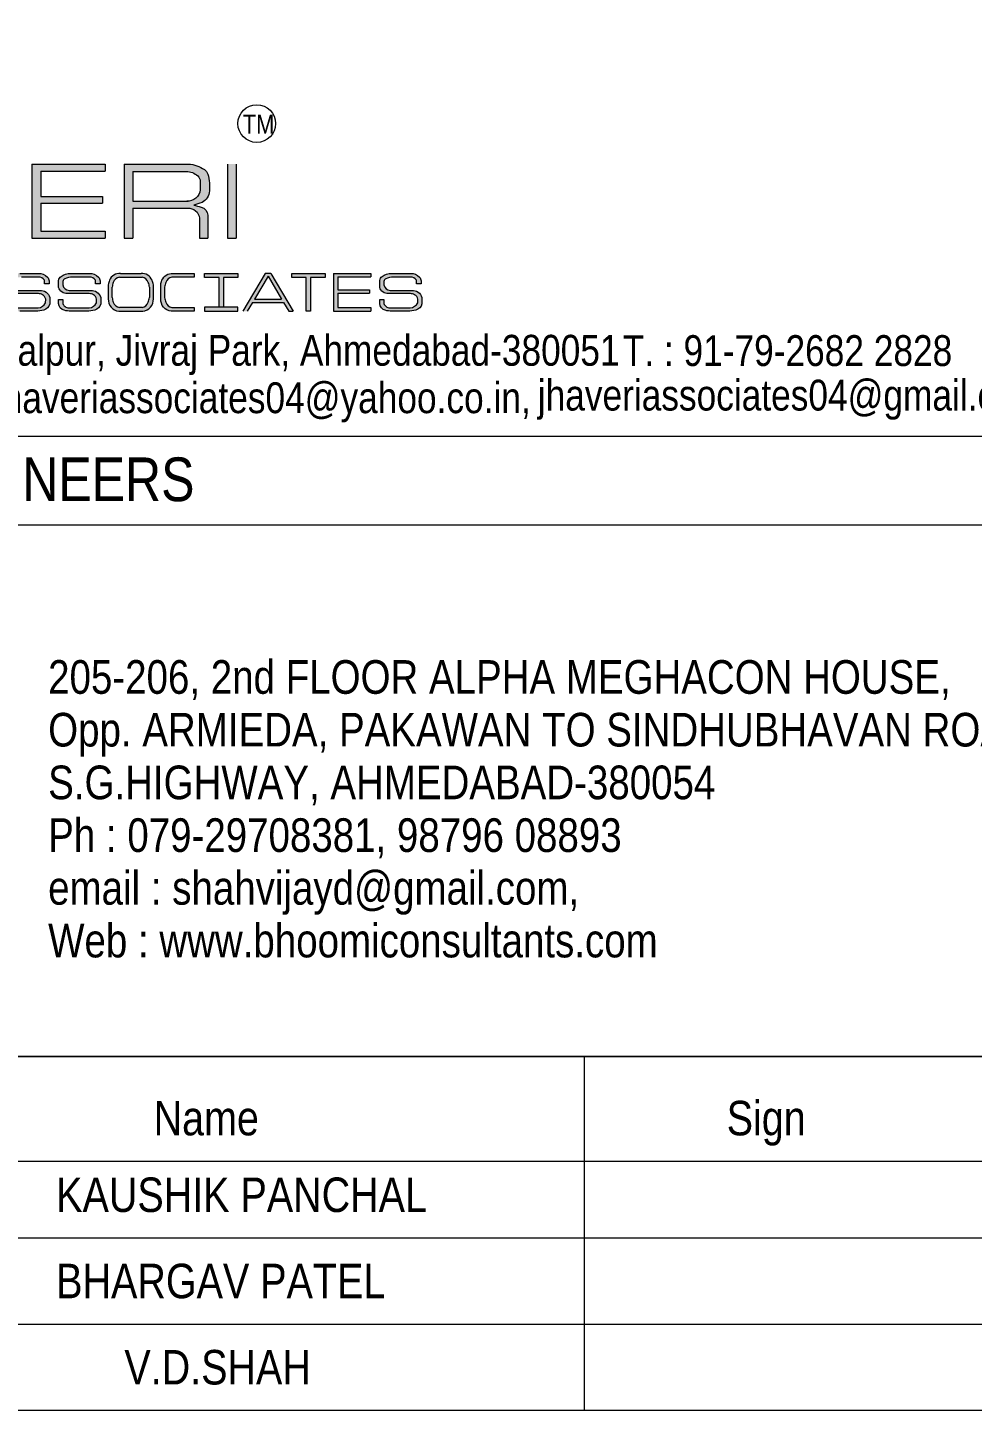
# Model space of a CAD drawing. Header units: millimetres. Extents: x 1112055 to 3390982, y -148532 to 766891.
# Drawn here: x 2314511 to 2319230, y 245010 to 251911 of the extents above; entities that cross this region are included whole.
import ezdxf

# ---------------------------------------------------------------- set-up
doc = ezdxf.new("R2010")
doc.units = ezdxf.units.MM
for name, color, linetype, lineweight in [('B TITLE BLOCK', 250, 'Continuous', 0), ('P_TITLE BLOCK TEXT', 7, 'Continuous', 9), ('tb text', 7, 'Continuous', 13)]:
    doc.layers.add(name, color=color, linetype=linetype, lineweight=lineweight)
doc.layers.add('FORMAT TEXT', color=7, linetype='Continuous')
doc.styles.add('SWINC', font='swissc.ttf')

msp = doc.modelspace()

# ---------------------------------------------------------------- hatches: boundary and pattern name
at = {"layer": 'P_TITLE BLOCK TEXT'}
for color, points in [(7, [(2314899.210205088, 251230.0150786997), (2314533.249866996, 251230.0150786997), (2314533.249866996, 250859.6951421359), (2314899.210205088, 250859.6951421359), (2314899.210205088, 250895.2588031598), (2314576.624599468, 250895.2588031598), (2314576.624599468, 251035.1652239807), (2314885.648146303, 251035.1652239807), (2314885.648146303, 251068.3383826423), (2314576.624599468, 251068.3383826423), (2314576.624599468, 251194.8603467596), (2314899.210205088, 251194.8603467596)]), (7, [(2315553.302596718, 251230.0150786997), (2315509.927864238, 251230.0150786997), (2315509.927864238, 250859.6951421359), (2315553.302596718, 250859.6951421359)]), (256, [(2315176.084486695, 250557.5102849429), (2315176.084486695, 250627.62498769, -0.065444553260905), (2315182.232031406, 250650.3467052712, -0.3186236598127411), (2315236.949229677, 250684.572034648), (2315343.648565311, 250684.572034648), (2315343.648565311, 250666.3963161304), (2315231.927209722, 250666.3963161304, 0.2644804300768096), (2315201.322090616, 250639.7105747383, 0.0506837276388673), (2315195.665291739, 250616.115366851), (2315195.665291739, 250563.9782853664, 0.0506837276411283), (2315201.322090616, 250540.3830774791, 0.2644804300830637), (2315231.927209722, 250513.6973360871), (2315343.648565311, 250513.6973360871), (2315343.648565311, 250495.5216175696), (2315229.111240418, 250495.5216175696, -0.3947190252426027)]), (256, [(2315996.946790997, 250684.572034648), (2315830.529701245, 250684.5720346393), (2315830.529701245, 250663.7586890724), (2315903.331573338, 250663.7586890724), (2315903.331573338, 250495.5216175696), (2315924.144918905, 250495.5216175696), (2315924.144918905, 250663.7586890724), (2315996.946790997, 250663.7586890724)]), (256, [(2316226.105253698, 250684.572034648), (2316039.280436238, 250684.572034648), (2316039.280436238, 250495.5216175696), (2316226.105253698, 250495.5216175696), (2316226.105253698, 250513.6770671883), (2316061.423481904, 250513.6770671883), (2316061.423481904, 250585.1000844077), (2316219.181746166, 250585.1000844077), (2316219.181746166, 250602.035169075), (2316061.423481904, 250602.035169075), (2316061.423481904, 250666.6253456319), (2316226.105253698, 250666.6253456319)])]:
    msp.add_hatch(color=color, dxfattribs=at).paths.add_polyline_path(points)
h = msp.add_hatch(color=7, dxfattribs=at)
h.paths.add_polyline_path([(2315394.337773671, 251202.5960373649, -0.1662994059925575), (2315410.825573802, 251179.6662055999, -0.0791995366985774), (2315419.28060984, 251136.0660485288), (2315419.28060984, 251096.4262656012, -0.2597704900776225), (2315382.505933067, 251038.0242620411, -0.0146451845304826), (2315341.324821095, 251025.005069107, -0.0494066516944872), (2315378.048770399, 251014.6314393877, -0.351322737650402), (2315411.088808264, 250975.4906885793), (2315411.088808264, 250859.6951421359), (2315370.53562016, 250859.6951421359), (2315370.53562016, 250960.1995133972, 0.3675094121381071), (2315313.619472352, 251010.8152300414), (2315036.286808517, 251010.8152300414), (2315036.286808517, 250859.6951421359), (2314992.912076037, 250859.6951421359), (2314992.912076037, 251230.0150786997), (2315315.134363255, 251230.0150786997, -0.1432384059828174)])
h.paths.add_polyline_path([(2315303.483496346, 251193.5337530975, -0.1815059090176984), (2315361.355318346, 251170.8333374853, -0.2046130928259839), (2315373.778065477, 251144.0457103666), (2315373.778065477, 251101.7548194395, -0.3961353841263715), (2315306.302298696, 251044.6225753242), (2315036.286808517, 251044.6225753242), (2315036.286808517, 251193.5337530975)], flags=16)
h = msp.add_hatch(color=7, dxfattribs=at)
edge = h.paths.add_edge_path()
edge.add_line((2314595.137149401, 250632.1620211737), (2314595.137149401, 250649.9663774383))
edge.add_arc((2314565.042279612, 250630.4088992262), 35.89144942410118, 33.01826321564511, 89.55826277277895)
edge.add_line((2314565.318991656, 250666.2992819472), (2314480.265469553, 250666.2992819472))
edge.add_arc((2314484.810827268, 250561.6548155997), 104.7431363598962, 92.48714741873879, 114.0429537283691)
edge.add_arc((2314448.666926305, 250642.6718318897), 16.02933525850875, 114.0429537294062, 173.3691583151758)
edge.add_line((2314432.744815239, 250644.5227689728), (2314432.744815239, 250626.6636577977))
edge.add_arc((2314465.454664178, 250633.243138793), 33.36500843268297, 191.3730973809643, 266.989319789544)
edge.add_line((2314463.702263711, 250599.924182024), (2314571.469355145, 250599.924182024))
edge.add_arc((2314574.491319773, 250550.4429387674), 49.57343748743828, 15.593509061330622, 93.49488039938291, ccw=False)
edge.add_line((2314622.240109039, 250563.7688093938), (2314622.359260456, 250532.0645019762))
edge.add_arc((2314579.403360775, 250543.3009568987), 44.40120760444587, 286.83610795885704, 345.3409580231924, ccw=False)
edge.add_arc((2314548.744930244, 250676.5950192112), 181.0986795089235, 270.9573158560145, 283.9044309719972, ccw=False)
edge.add_line((2314551.770642997, 250495.5216175696), (2314472.640348415, 250495.5216175696))
edge.add_arc((2314475.41442995, 250636.9359092059), 141.4414981771326, 255.2817551210301, 268.87619010347515, ccw=False)
edge.add_arc((2314448.927786252, 250536.105649997), 37.19043839391119, 183.4260365920886, 255.2817551212632, ccw=False)
edge.add_line((2314411.803815552, 250533.8831497087), (2314411.803815552, 250553.9318089506))
edge.add_line((2314411.803815552, 250553.9318089477), (2314432.744815243, 250553.9318089477))
edge.add_line((2314432.744815239, 250553.9318089477), (2314432.744815239, 250533.8709525111))
edge.add_arc((2314460.736921684, 250543.2986297297), 29.53708043587835, 198.6134072769036, 234.8504137460179)
edge.add_arc((2314465.013115945, 250549.3718593259), 36.96472845960285, 234.8504137462263, 265.2644397945826)
edge.add_line((2314461.961417063, 250512.5333158766), (2314563.934689381, 250512.5333158766))
edge.add_arc((2314560.273415162, 250558.4326209361), 46.04509891662631, 274.5606862053867, 333.2673842339913)
edge.add_line((2314601.39700521, 250537.7202701417), (2314601.630633461, 250555.9187369231))
edge.add_arc((2314573.030318958, 250551.8747381574), 28.88480423302691, 8.048099003175661, 64.75619501759226)
edge.add_arc((2314558.775771885, 250521.6423014989), 62.30923151112129, 64.75619501777959, 84.27045226384784)
edge.add_line((2314564.99628266, 250583.6402496647), (2314454.364295418, 250583.6402496647))
edge.add_arc((2314452.830463268, 250626.2772675752), 42.66459817014718, 195.9277156249536, 272.0602807550699, ccw=False)
edge.add_line((2314411.803815552, 250614.5690604445), (2314411.803815552, 250649.6926028797))
edge.add_arc((2314442.704894717, 250644.0668013279), 31.4090168078041, 127.42578174409411, 169.6818301060569, ccw=False)
edge.add_arc((2314469.650579994, 250608.8561559881), 75.74703097773211, 88.3567074096274, 127.42578174509751, ccw=False)
edge.add_line((2314471.822772629, 250684.572034648), (2314565.661744861, 250684.572034648))
edge.add_arc((2314566.018728014, 250621.7370277562), 62.83602094352464, 45.300427081282805, 90.32550976596679, ccw=False)
edge.add_arc((2314590.673433343, 250646.6516493406), 27.78473189866104, 1.8933564716198816, 45.30042708078719, ccw=False)
edge.add_line((2314618.442996274, 250647.5696371706), (2314618.442996274, 250632.1620211724))
edge.add_line((2314618.442996274, 250632.1620211737), (2314595.137149404, 250632.1620211737))
h = msp.add_hatch(color=7, dxfattribs=at)
edge = h.paths.add_edge_path()
edge.add_line((2314849.71368044, 250632.1620211737), (2314849.71368044, 250649.9663774383))
edge.add_arc((2314819.618810651, 250630.4088992262), 35.89144942410118, 33.01826321564511, 89.55826277277895)
edge.add_line((2314819.895522696, 250666.2992819472), (2314734.842000593, 250666.2992819472))
edge.add_arc((2314739.387358316, 250561.6548155997), 104.7431363598962, 92.48714741873879, 114.0429537283691)
edge.add_arc((2314703.243457345, 250642.6718318897), 16.02933525850875, 114.0429537294062, 173.3691583151758)
edge.add_line((2314687.321346287, 250644.5227689728), (2314687.321346287, 250626.6636577977))
edge.add_arc((2314720.031195217, 250633.243138793), 33.36500843268297, 191.3730973809643, 266.989319789544)
edge.add_line((2314718.278794758, 250599.924182024), (2314826.045886193, 250599.924182024))
edge.add_arc((2314829.067850822, 250550.4429387674), 49.57343748743828, 15.593509061330622, 93.49488039938291, ccw=False)
edge.add_line((2314876.816640087, 250563.7688093938), (2314876.935791504, 250532.0645019762))
edge.add_arc((2314833.979891823, 250543.3009568987), 44.40120760444587, 286.83610795885704, 345.3409580231924, ccw=False)
edge.add_arc((2314803.321461283, 250676.5950192112), 181.0986795089235, 270.9573158560145, 283.9044309719972, ccw=False)
edge.add_line((2314806.347174037, 250495.5216175696), (2314727.216879454, 250495.5216175696))
edge.add_arc((2314729.99096099, 250636.9359092059), 141.4414981771326, 255.2817551210301, 268.87619010347515, ccw=False)
edge.add_arc((2314703.504317292, 250536.105649997), 37.19043839391119, 183.4260365920886, 255.2817551212632, ccw=False)
edge.add_line((2314666.380346592, 250533.8831497087), (2314666.380346592, 250553.9318089506))
edge.add_line((2314666.380346592, 250553.9318089477), (2314687.321346283, 250553.9318089477))
edge.add_line((2314687.321346287, 250553.9318089477), (2314687.321346287, 250533.8709525111))
edge.add_arc((2314715.313452723, 250543.2986297297), 29.53708043587835, 198.6134072769036, 234.8504137460179)
edge.add_arc((2314719.589646985, 250549.3718593259), 36.96472845960285, 234.8504137462263, 265.2644397945826)
edge.add_line((2314716.537948102, 250512.5333158766), (2314818.511220421, 250512.5333158766))
edge.add_arc((2314814.849946201, 250558.4326209361), 46.04509891662631, 274.5606862053867, 333.2673842339913)
edge.add_line((2314855.97353625, 250537.7202701417), (2314856.207164501, 250555.9187369231))
edge.add_arc((2314827.606849998, 250551.8747381574), 28.88480423302691, 8.048099003175661, 64.75619501759226)
edge.add_arc((2314813.352302924, 250521.6423014989), 62.30923151112129, 64.75619501777959, 84.27045226384784)
edge.add_line((2314819.572813699, 250583.6402496647), (2314708.940826457, 250583.6402496647))
edge.add_arc((2314707.406994307, 250626.2772675752), 42.66459817014718, 195.9277156249536, 272.0602807550699, ccw=False)
edge.add_line((2314666.380346592, 250614.5690604445), (2314666.380346592, 250649.6926028797))
edge.add_arc((2314697.281425756, 250644.0668013279), 31.4090168078041, 127.42578174409411, 169.6818301060569, ccw=False)
edge.add_arc((2314724.227111033, 250608.8561559881), 75.74703097773211, 88.3567074096274, 127.42578174509751, ccw=False)
edge.add_line((2314726.399303669, 250684.572034648), (2314820.2382759, 250684.572034648))
edge.add_arc((2314820.595259062, 250621.7370277562), 62.83602094352464, 45.300427081282805, 90.32550976596679, ccw=False)
edge.add_arc((2314845.249964391, 250646.6516493406), 27.78473189866104, 1.8933564716198816, 45.30042708078719, ccw=False)
edge.add_line((2314873.019527314, 250647.5696371706), (2314873.019527314, 250632.1620211724))
edge.add_line((2314873.019527314, 250632.1620211737), (2314849.713680444, 250632.1620211737))
h = msp.add_hatch(color=256, dxfattribs=at)
h.paths.add_polyline_path([(2315078.468463981, 250684.572034648), (2314975.051869043, 250684.572034648, 0.3186216901171488), (2314920.334824278, 250650.347073534, 0.0654456625201036), (2314914.18712606, 250627.62498769), (2314914.18712606, 250557.5102849429, 0.3947190252434177), (2314967.213879784, 250495.5216175696), (2315086.306453231, 250495.5216175696, 0.394719025241403), (2315139.333206964, 250557.5102849429), (2315139.333206964, 250627.62498769, 0.0654456625725081), (2315133.185508737, 250650.3470735425, 0.3186216900435543)])
h.paths.add_polyline_path([(2315119.75240192, 250616.115366851, 0.1047262594535254), (2315114.095603033, 250639.7105747383), (2315114.095689001, 250639.710329052), (2315114.095536765, 250639.7107641418, 0.2644791230732378), (2315083.490483927, 250666.3963161304), (2314970.029849088, 250666.3963161304, 0.2644804300744661), (2314939.424729991, 250639.7105747383, 0.0506837276411892), (2314933.767931105, 250616.115366851), (2314933.767931105, 250563.9782853664, 0.0506837276411892), (2314939.424729991, 250540.3830774791, 0.2644804300744662), (2314970.029849088, 250513.6973360871), (2315083.490483927, 250513.6973360871, 0.2644804300768095), (2315114.095603033, 250540.3830774791, 0.0473854188635733), (2315119.75240192, 250563.9782853664)], flags=16)
h = msp.add_hatch(color=256, dxfattribs=at)
h.paths.add_polyline_path([(2315561.980641646, 250516.3349631364), (2315395.563551894, 250516.3349631364), (2315395.563551894, 250495.5216175696), (2315561.980641646, 250495.5216175696)])
h.paths.add_polyline_path([(2315468.365423986, 250516.3349631364), (2315489.178769553, 250516.3349631364), (2315489.178769553, 250663.7586890724), (2315561.980641646, 250663.7586890724), (2315561.980641646, 250684.572034648), (2315395.563551894, 250684.5720346393), (2315395.563551894, 250663.7586890724), (2315468.365423986, 250663.7586890724)])
h = msp.add_hatch(color=7, dxfattribs=at)
h.paths.add_polyline_path([(2315725.803324453, 250684.572034648), (2315698.692484035, 250684.572034648), (2315586.248041674, 250495.5216175696), (2315608.337760353, 250495.5216175696), (2315634.443849311, 250539.4132221981), (2315790.051959177, 250539.4132221981), (2315816.158048135, 250495.5216175696), (2315838.247766814, 250495.5216175696)])
h.paths.add_polyline_path([(2315712.247904248, 250670.2235025902), (2315780.035617136, 250556.2534821491), (2315644.460191352, 250556.2534821491)], flags=16)
h = msp.add_hatch(color=7, dxfattribs=at)
edge = h.paths.add_edge_path()
edge.add_line((2316453.519249389, 250632.1620211737), (2316453.519249389, 250649.9663774383))
edge.add_arc((2316423.424379592, 250630.4088992262), 35.89144942410118, 33.01826321564511, 89.55826277277895)
edge.add_line((2316423.701091636, 250666.2992819472), (2316338.647569533, 250666.2992819472))
edge.add_arc((2316343.192927257, 250561.6548155997), 104.7431363598962, 92.48714741873879, 114.0429537283691)
edge.add_arc((2316307.049026294, 250642.6718318897), 16.02933525850875, 114.0429537294062, 173.3691583151758)
edge.add_line((2316291.126915228, 250644.5227689728), (2316291.126915228, 250626.6636577977))
edge.add_arc((2316323.836764167, 250633.243138793), 33.36500843268297, 191.3730973809643, 266.989319789544)
edge.add_line((2316322.084363699, 250599.924182024), (2316429.851455134, 250599.924182024))
edge.add_arc((2316432.873419762, 250550.4429387674), 49.57343748743828, 15.593509061330622, 93.49488039938291, ccw=False)
edge.add_line((2316480.622209028, 250563.7688093938), (2316480.741360445, 250532.0645019762))
edge.add_arc((2316437.785460764, 250543.3009568987), 44.40120760444587, 286.83610795885704, 345.3409580231924, ccw=False)
edge.add_arc((2316407.127030224, 250676.5950192112), 181.0986795089235, 270.9573158560145, 283.9044309719972, ccw=False)
edge.add_line((2316410.152742986, 250495.5216175696), (2316331.022448404, 250495.5216175696))
edge.add_arc((2316333.796529931, 250636.9359092059), 141.4414981771326, 255.2817551210301, 268.87619010347515, ccw=False)
edge.add_arc((2316307.309886232, 250536.105649997), 37.19043839391119, 183.4260365920886, 255.2817551212632, ccw=False)
edge.add_line((2316270.185915533, 250533.8831497087), (2316270.185915533, 250553.9318089506))
edge.add_line((2316270.185915533, 250553.9318089477), (2316291.126915224, 250553.9318089477))
edge.add_line((2316291.126915228, 250553.9318089477), (2316291.126915228, 250533.8709525111))
edge.add_arc((2316319.119021664, 250543.2986297297), 29.53708043587835, 198.6134072769036, 234.8504137460179)
edge.add_arc((2316323.395215925, 250549.3718593259), 36.96472845960285, 234.8504137462263, 265.2644397945826)
edge.add_line((2316320.343517052, 250512.5333158766), (2316422.316789371, 250512.5333158766))
edge.add_arc((2316418.655515142, 250558.4326209361), 46.04509891662631, 274.5606862053867, 333.2673842339913)
edge.add_line((2316459.779105199, 250537.7202701417), (2316460.01273345, 250555.9187369231))
edge.add_arc((2316431.412418947, 250551.8747381574), 28.88480423302691, 8.048099003175661, 64.75619501759226)
edge.add_arc((2316417.157871874, 250521.6423014989), 62.30923151112129, 64.75619501777959, 84.27045226384784)
edge.add_line((2316423.378382648, 250583.6402496647), (2316312.746395406, 250583.6402496647))
edge.add_arc((2316311.212563256, 250626.2772675752), 42.66459817014718, 195.9277156249536, 272.0602807550699, ccw=False)
edge.add_line((2316270.185915533, 250614.5690604445), (2316270.185915533, 250649.6926028797))
edge.add_arc((2316301.086994706, 250644.0668013279), 31.4090168078041, 127.42578174409411, 169.6818301060569, ccw=False)
edge.add_arc((2316328.032679974, 250608.8561559881), 75.74703097773211, 88.3567074096274, 127.42578174509751, ccw=False)
edge.add_line((2316330.20487261, 250684.572034648), (2316424.043844841, 250684.572034648))
edge.add_arc((2316424.400828002, 250621.7370277562), 62.83602094352464, 45.300427081282805, 90.32550976596679, ccw=False)
edge.add_arc((2316449.055533332, 250646.6516493406), 27.78473189866104, 1.8933564716198816, 45.30042708078719, ccw=False)
edge.add_line((2316476.825096254, 250647.5696371706), (2316476.825096254, 250632.1620211724))
edge.add_line((2316476.825096254, 250632.1620211737), (2316453.519249385, 250632.1620211737))

# ---------------------------------------------------------------- linework, layer by layer
at = {"layer": 'B TITLE BLOCK', "color": 250, "lineweight": 0}
for p, q in [((2319349.66525876, 249427.4746072986), (2312080.596556388, 249427.4746072986)), ((2319349.66525876, 246776.458582073), (2312080.596556388, 246776.458582073)), ((2312080.596556388, 246776.458582073), (2319349.66525876, 246776.458582073)), ((2312080.596556388, 246776.458582073), (2319349.66525876, 246776.458582073)), ((2317293.480125952, 245009.7527844521), (2317293.480125952, 246776.4371124737)), ((2312080.792701227, 246253.158947059), (2319349.861403599, 246253.158947059)), ((2312080.792701227, 246253.158947059), (2319349.861403599, 246253.158947059)), ((2312080.792701227, 245870.5635518365), (2319349.861403599, 245870.5635518365)), ((2312080.792701227, 245870.5635518365), (2319349.861403599, 245870.5635518365)), ((2312080.792701227, 245440.1581681443), (2319349.861403599, 245440.1581681443)), ((2312080.792701227, 245440.1581681443), (2319349.861403599, 245440.1581681443)), ((2312080.792701227, 245440.1581681443), (2319349.861403599, 245440.1581681443)), ((2319349.861403599, 245009.7527844521), (2312080.546845784, 245009.7527844521)), ((2319349.861403599, 245009.7527844521), (2312080.792701227, 245009.7527844521))]:
    msp.add_line(p, q, dxfattribs=at)
at = {"layer": 'B TITLE BLOCK', "color": 250, "lineweight": 0, "const_width": 6.061100518399976}
msp.add_lwpolyline([(2312080.596556388, 249871.019491711), (2319349.66525876, 249871.019491711)], dxfattribs=at)
at = {"layer": 'P_TITLE BLOCK TEXT'}
for p, q in [((2314970.029849088, 250666.3963161292), (2315083.490483927, 250666.3963161292)), ((2314914.18712606, 250627.6249876886), (2314914.18712606, 250557.5102849414)), ((2314933.767931105, 250563.9782853652), (2314933.767931105, 250616.1153668497)), ((2315119.75240192, 250616.1153668497), (2315119.75240192, 250563.9782853652)), ((2315139.333206964, 250557.5102849414), (2315139.333206964, 250627.6249876886)), ((2314967.213879792, 250495.5216175683), (2315086.306453231, 250495.5216175683)), ((2315083.490483927, 250513.6973360857), (2314970.029849088, 250513.6973360857))]:
    msp.add_line(p, q, dxfattribs=at)
at = {"layer": 'P_TITLE BLOCK TEXT', "color": 7}
for points in [[(2314533.249866996, 251230.0150786986), (2314899.210205088, 251230.0150786986)], [(2314533.249866996, 251230.0150786986), (2314533.249866996, 250859.6951421345)], [(2314899.210205088, 251230.0150786986), (2314899.210205088, 251194.8603467585)], [(2314992.912076037, 251230.0150786986), (2314992.912076037, 250859.6951421345)], [(2314992.912076037, 251230.0150786986), (2315315.134363255, 251230.0150786986)], [(2315509.927864238, 251230.0150786986), (2315509.927864238, 250859.6951421345)], [(2315553.302596718, 251230.0150786986), (2315553.302596718, 250859.6951421345)], [(2314576.624599468, 251194.8603467585), (2314576.624599468, 251068.3383826409)], [(2314576.624599468, 251194.8603467585), (2314899.210205088, 251194.8603467585)], [(2315036.286808517, 251193.5337530962), (2315036.286808517, 251044.6225753228)], [(2315036.286808517, 251193.5337530962), (2315303.483496346, 251193.5337530962)], [(2315373.778065477, 251144.0457103652), (2315373.778065477, 251101.7548194381)], [(2314576.624599468, 251068.3383826409), (2314885.648146303, 251068.3383826409)], [(2314885.648146303, 251068.3383826409), (2314885.648146303, 251035.1652239793)], [(2315419.28060984, 251136.066048519), (2315419.28060984, 251096.4262656)], [(2314576.624599468, 251035.1652239793), (2314576.624599468, 250895.2588031584)], [(2314576.624599468, 251035.1652239793), (2314885.648146303, 251035.1652239793)], [(2315036.286808517, 251044.6225753228), (2315312.982098936, 251044.6225753228)], [(2315036.286808517, 251010.8152300402), (2315036.286808517, 250859.6951421345)], [(2315036.286808517, 251010.8152300402), (2315313.619472352, 251010.8152300402)], [(2315370.53562016, 250960.1995133961), (2315370.53562016, 250859.6951421345)], [(2314576.624599468, 250895.2588031584), (2314899.210205088, 250895.2588031584)], [(2314899.210205088, 250895.2588031584), (2314899.210205088, 250859.6951421345)], [(2314533.249866996, 250859.6951421345), (2314899.210205088, 250859.6951421345)], [(2314992.912076037, 250859.6951421345), (2315036.286808517, 250859.6951421345)], [(2315370.53562016, 250859.6951421345), (2315411.088808264, 250859.6951421345)], [(2315509.927864238, 250859.6951421345), (2315553.302596718, 250859.6951421345)], [(2315509.927864238, 250859.6951421345), (2315553.302596718, 250859.6951421345)], [(2315698.692484035, 250684.5720346465), (2315586.248041674, 250495.5216175683)], [(2315712.247904248, 250670.223502589), (2315644.460191352, 250556.2534821478)], [(2315725.803324453, 250684.5720346465), (2315698.692484035, 250684.5720346465)], [(2315712.247904248, 250670.223502589), (2315780.035617136, 250556.2534821478)], [(2315725.803324453, 250684.5720346465), (2315838.247766814, 250495.5216175683)], [(2316039.280436238, 250684.5720346465), (2316226.105253698, 250684.5720346465)], [(2316039.280436238, 250684.5720346465), (2316039.280436238, 250495.5216175683)], [(2316061.423481904, 250666.6253456306), (2316061.423481904, 250602.0351690735)], [(2316061.423481904, 250666.6253456306), (2316226.105253698, 250666.6253456306)], [(2316226.105253698, 250684.5720346465), (2316226.105253698, 250666.6253456306)], [(2316061.423481904, 250602.0351690735), (2316219.181746166, 250602.0351690735)], [(2316061.423481904, 250585.1000844064), (2316061.423481904, 250513.6770671869)], [(2316061.423481904, 250585.1000844064), (2316219.181746166, 250585.1000844064)], [(2316219.181746166, 250602.0351690735), (2316219.181746166, 250585.1000844064)], [(2315634.443849311, 250539.4132221967), (2315608.337760353, 250495.5216175683)], [(2315634.443849311, 250539.4132221967), (2315790.051959177, 250539.4132221967)], [(2315644.460191352, 250556.2534821478), (2315780.035617136, 250556.2534821478)], [(2315790.051959177, 250539.4132221967), (2315816.158048135, 250495.5216175683)], [(2315816.158048135, 250495.5216175683), (2315838.247766814, 250495.5216175683)], [(2316039.280436238, 250495.5216175683), (2316226.105253698, 250495.5216175683)], [(2316061.423481904, 250513.6770671869), (2316226.105253698, 250513.6770671869)], [(2316226.105253698, 250513.6770671869), (2316226.105253698, 250495.5216175683)]]:
    msp.add_lwpolyline(points, dxfattribs=at)
for points in [[(2315315.134363255, 251230.0150786986, -0.1432384059828174), (2315394.337773671, 251202.5960373637, -0.1662994059925575), (2315410.825573802, 251179.6662055983, -0.0791995367245889), (2315419.28060984, 251136.066048519, 1.678218886483149)], [(2315303.483496346, 251193.5337530962, -0.1815059090176984), (2315361.355318346, 251170.8333374839, -0.2046130927975971), (2315373.778065477, 251144.0457103652, 10.50997811602303)], [(2315373.778065477, 251101.7548194381, -0.3961353841393621), (2315306.302298696, 251044.6225753228, -0.3062019991474196)], [(2315419.28060984, 251096.4262656, -0.2597704900776225), (2315382.505933067, 251038.0242620397, -0.0146451845304826), (2315341.324821095, 251025.0050691056, -0.0494066516944872), (2315378.048770399, 251014.6314393863, -0.351322737721068), (2315411.088808264, 250975.4906885697), (2315411.088808264, 250859.6951421345)], [(2315310.973339362, 251010.8152300402, -0.3803317739883389), (2315370.53562016, 250960.1995133961, -39.10634366962048)], [(2314471.822772629, 250684.5720346465), (2314565.66174486, 250684.5720346465, -0.1990261439851543), (2314610.216919373, 250666.4011678333, -0.1916967583265429), (2314618.442996274, 250647.5696371694), (2314618.442996274, 250632.1620211722), (2314595.137149401, 250632.1620211722), (2314595.137149401, 250649.9663774302, 0.2518321425504549), (2314565.318991656, 250666.2992819459), (2314480.265469554, 250666.2992819459, 0.0943332803251045)], [(2315176.084486695, 250552.2265364864), (2315176.084486695, 250627.6249876886, -0.0654451079201827), (2315182.232108159, 250650.3468894098, -0.3186226749167162), (2315236.949229668, 250684.5720346465), (2315343.648565311, 250684.5720346465), (2315343.648565311, 250666.3963161292), (2315231.927209722, 250666.3963161292, 0.2644804300768096), (2315201.322090616, 250639.7105747368, 0.0506837276411283), (2315195.665291739, 250616.1153668497), (2315195.665291739, 250563.9782853652, 0.0506837276411283), (2315201.322090616, 250540.3830774777, 0.2644804300768096), (2315231.927209722, 250513.6973360857), (2315343.648565311, 250513.6973360857), (2315343.648565311, 250495.5216175683), (2315229.111240418, 250495.5216175683, -0.3947190252579334), (2315176.084486695, 250557.5102849414)], [(2314463.702263711, 250599.9241820227), (2314571.469355146, 250599.9241820227, -0.3536343318604639), (2314622.240109039, 250563.7688093925), (2314622.359260459, 250532.0645019717, -0.2609690833415413), (2314592.263506536, 250500.8029112091, -0.0565526202682377), (2314551.770642997, 250495.5216175683), (2314472.640348419, 250495.5216175683, -0.0593865794242292)], [(2314461.961417063, 250512.5333158751), (2314563.934689383, 250512.5333158751, 0.2619100095917326), (2314601.39700521, 250537.7202701403), (2314601.630633461, 250555.9187369202, 0.2526122615055632), (2314585.348848701, 250578.0010800449, 0.085353380822099), (2314564.99628266, 250583.6402496635), (2314454.364295417, 250583.6402496635, -0.3449747456290864)]]:
    msp.add_lwpolyline(points, format="xyb", dxfattribs=at)
for points in [[(2314849.71368044, 250632.1620211722), (2314849.71368044, 250649.9663774302, 0.2518321425504549), (2314819.895522696, 250666.2992819459), (2314734.842000593, 250666.2992819459, 0.0943332803251045), (2314696.712763146, 250657.3104664615, 0.2648005950274), (2314687.321346287, 250644.5227689716), (2314687.321346287, 250626.6636577953, 0.342455608626355), (2314718.278794758, 250599.9241820227), (2314826.045886185, 250599.9241820227, -0.3536343318604639), (2314876.816640087, 250563.7688093925), (2314876.935791499, 250532.0645019717, -0.2609690833415413), (2314846.840037575, 250500.8029112091, -0.0565526202682377), (2314806.347174037, 250495.5216175683), (2314727.216879458, 250495.5216175683, -0.0593865794242292), (2314694.055493528, 250500.1355452256, -0.324223828793496), (2314666.380346592, 250533.8831497072), (2314666.380346592, 250553.9318089459), (2314687.321346287, 250553.9318089459), (2314687.321346287, 250533.8709525064, 0.1594446921200951), (2314698.308568615, 250519.1475834298, 0.1334907776809275), (2314716.537948102, 250512.5333158751), (2314818.511220422, 250512.5333158751, 0.2619100095917326), (2314855.97353625, 250537.7202701403), (2314856.2071645, 250555.9187369202, 0.2526122615055632), (2314839.925379748, 250578.0010800449, 0.085353380822099), (2314819.572813699, 250583.6402496635), (2314708.940826457, 250583.6402496635, -0.3449747456290864), (2314666.380346592, 250614.5690604433), (2314666.380346592, 250649.6926028821, -0.1864948836794344), (2314678.193122027, 250669.0099967373, -0.172141735516322), (2314726.399303669, 250684.5720346465), (2314820.2382759, 250684.5720346465, -0.1990261439851543), (2314864.793450413, 250666.4011678333, -0.1916967583265429), (2314873.019527314, 250647.5696371694), (2314873.019527314, 250632.1620211722)], [(2316453.519249389, 250632.1620211722), (2316453.519249389, 250649.9663774302, 0.2518321425504549), (2316423.701091636, 250666.2992819459), (2316338.647569534, 250666.2992819459, 0.0943332803251045), (2316300.518332096, 250657.3104664615, 0.2648005950274), (2316291.126915228, 250644.5227689716), (2316291.126915228, 250626.6636577953, 0.342455608626355), (2316322.084363699, 250599.9241820227), (2316429.851455135, 250599.9241820227, -0.3536343318604639), (2316480.622209028, 250563.7688093925), (2316480.741360448, 250532.0645019717, -0.2609690833415413), (2316450.645606525, 250500.8029112091, -0.0565526202682377), (2316410.152742986, 250495.5216175683), (2316331.022448399, 250495.5216175683, -0.0593865794242292), (2316297.861062477, 250500.1355452256, -0.324223828793496), (2316270.185915533, 250533.8831497072), (2316270.185915533, 250553.9318089459), (2316291.126915228, 250553.9318089459), (2316291.126915228, 250533.8709525064, 0.1594446921200951), (2316302.114137556, 250519.1475834298, 0.1334907776809275), (2316320.343517052, 250512.5333158751), (2316422.316789363, 250512.5333158751, 0.2619100095917326), (2316459.779105199, 250537.7202701403), (2316460.01273345, 250555.9187369202, 0.2526122615055632), (2316443.730948689, 250578.0010800449, 0.085353380822099), (2316423.378382648, 250583.6402496635), (2316312.746395406, 250583.6402496635, -0.3449747456290864), (2316270.185915533, 250614.5690604433), (2316270.185915533, 250649.6926028821, -0.1864948836794344), (2316281.998690968, 250669.0099967373, -0.172141735516322), (2316330.20487261, 250684.5720346465), (2316424.043844841, 250684.5720346465, -0.1990261439851543), (2316468.599019354, 250666.4011678333, -0.1916967583265429), (2316476.825096254, 250647.5696371694), (2316476.825096254, 250632.1620211722)]]:
    msp.add_lwpolyline(points, format="xyb", close=True, dxfattribs=at)
at = {"layer": 'P_TITLE BLOCK TEXT'}
for points in [[(2314975.051869043, 250684.5720346465), (2315078.468463981, 250684.5720346465)], [(2315468.365423986, 250663.7586890709), (2315395.563551894, 250663.7586890709), (2315395.563551894, 250684.5720346465), (2315561.980641646, 250684.5720346465), (2315561.980641646, 250663.7586890709), (2315489.178769553, 250663.7586890709)], [(2315489.178769553, 250663.7586890709), (2315489.178769553, 250516.3349631352), (2315468.365423986, 250516.3349631352), (2315468.365423986, 250663.7586890709)], [(2315903.331573338, 250663.7586890709), (2315830.529701245, 250663.7586890709), (2315830.529701245, 250684.5720346465), (2315996.946790997, 250684.5720346465), (2315996.946790997, 250663.7586890709), (2315924.144918905, 250663.7586890709)], [(2315924.144918905, 250663.7586890709), (2315924.144918905, 250495.5216175683), (2315903.331573338, 250495.5216175683), (2315903.331573338, 250663.7586890709)], [(2315561.980641646, 250516.3349631352), (2315395.563551894, 250516.3349631352), (2315395.563551894, 250495.5216175683), (2315561.980641646, 250495.5216175683), (2315561.980641646, 250516.3349631352), (2315489.178769553, 250516.3349631352)]]:
    msp.add_lwpolyline(points, dxfattribs=at)
msp.add_circle((2315655.744423513, 251432.2380798289), 94.01371008790196, dxfattribs=at)
for centre, radius, start, end in [((2314971.821059477, 250628.885452056), 55.78022598394238, 86.67955073849653, 157.3715793766342), ((2314978.187509738, 250626.1475850045), 41.067113170362, 101.457568291572, 160.7151990210344), ((2315081.699273547, 250628.885452056), 55.78022598393203, 22.6284206325216, 93.3204492615035), ((2315075.332823286, 250626.1475850045), 41.06711317012839, 19.28480097896563, 78.54243170842797), ((2315003.686733633, 250615.6026367983), 90.30346990107904, 157.3716577079611, 172.3493392719132), ((2315052.681890285, 250600.0822067036), 119.989965881808, 160.7151990210344, 172.3211226335482), ((2315061.215850918, 250614.5573008199), 58.55728283482296, 1.524680442630946, 25.4389978983842), ((2315049.833599391, 250615.6026367983), 90.30346990156794, 7.650660728086788, 22.62834229836952), ((2314973.844737765, 250554.8684107181), 59.71607935856625, 177.4643736599164, 263.6247444748129), ((2315052.681890285, 250580.011445511), 119.9899658818454, 187.6788773664518, 199.2848009789656), ((2314978.187509738, 250553.946067202), 41.06711317023831, 199.2848009789656, 258.5424316948165), ((2315075.332823286, 250553.946067202), 41.06711316983929, 281.457568291572, 340.7151990210344), ((2315079.675595259, 250554.8684107181), 59.71607935830102, 276.375255525187, 2.535626340083618), ((2314992.717926552, 250581.958286881), 128.3005782770757, 341.0922504482593, 351.9440712046657)]:
    msp.add_arc(centre, radius, start, end, dxfattribs=at)

# ---------------------------------------------------------------- texts
at = {"layer": 'B TITLE BLOCK', "color": 0, "style": 'SWINC'}
for s, p in [('205-206, 2nd FLOOR ALPHA MEGHACON HOUSE,', (2314613.975022955, 248586.2978212585)), ('Opp. ARMIEDA, PAKAWAN TO SINDHUBHAVAN ROAD,', (2314613.975022955, 248323.1525337698)), ('S.G.HIGHWAY, AHMEDABAD-380054', (2314613.975022955, 248060.0072462724)), ('Ph : 079-29708381, 98796 08893', (2314613.975022955, 247796.8619587838)), ('email : shahvijayd@gmail.com,', (2314613.975022955, 247533.7166712869)), ('Web : www.bhoomiconsultants.com', (2314613.975022955, 247270.5713837979))]:
    msp.add_text(s, height=167.8077817507342, dxfattribs=at).set_placement(p)
at = {"layer": 'B TITLE BLOCK', "color": 251, "insert": (2646758.669303935, 251906.3154043824), "char_height": 315.1980699396046, "attachment_point": 2, "style": 'SWINC'}
msp.add_mtext_dynamic_manual_height_columns('\\pxsm1,qj;{\\fBankGothic Lt BT|b0|i0|c0|p34;BHOOMI\\P\\ps*,q*;\\fGost|b0|i0|c0|p2;\\H0.8x;- CONSULTANTS -\\C1; }', width=824178.808302408, gutter_width=0, heights=[115930.1680237015], dxfattribs=at)
at = {"layer": 'FORMAT TEXT', "style": 'SWINC'}
msp.add_text('STRUCTURAL ENGINEERS', height=218.0720610710674, dxfattribs=at).set_placement((2312125.853708255, 249547.6551867109))
at = {"layer": 'P_TITLE BLOCK TEXT', "style": 'SWINC'}
for s, height, p in [('TM', 95.5926928779195, (2315585.608425144, 251381.4977828634)), ('2, Palkhi Society, Nr. SBI, Vejalpur, Jivraj Park, Ahmedabad-380051', 153.8225800779034, (2312140.026686059, 250223.7388691785)), ('T. : 91-79-2682 2828 ', 153.8225800779034, (2317483.929586883, 250222.2463661376)), ('E-mail : jhaveriassociates04@yahoo.co.in,', 153.8225800779034, (2313701.614479436, 249987.0048489632)), (' jhaveriassociates04@gmail.com', 153.8225800779034, (2317010.608453759, 250000.0009491935))]:
    msp.add_text(s, height=height, dxfattribs=at).set_placement(p)
at = {"layer": 'tb text', "style": 'SWINC'}
for s, p in [('Name', (2315140.762459258, 246382.2805621645)), ('Sign', (2318003.25167893, 246382.2805621645)), ('KAUSHIK PANCHAL', (2314654.351361972, 245999.6851669419)), ('BHARGAV PATEL', (2314654.351361972, 245569.2797832495)), ('V.D.SHAH', (2314994.718089434, 245138.8743995575))]:
    msp.add_text(s, height=172.1621534772311, dxfattribs=at).set_placement(p)

doc.saveas('drawing.dxf')
